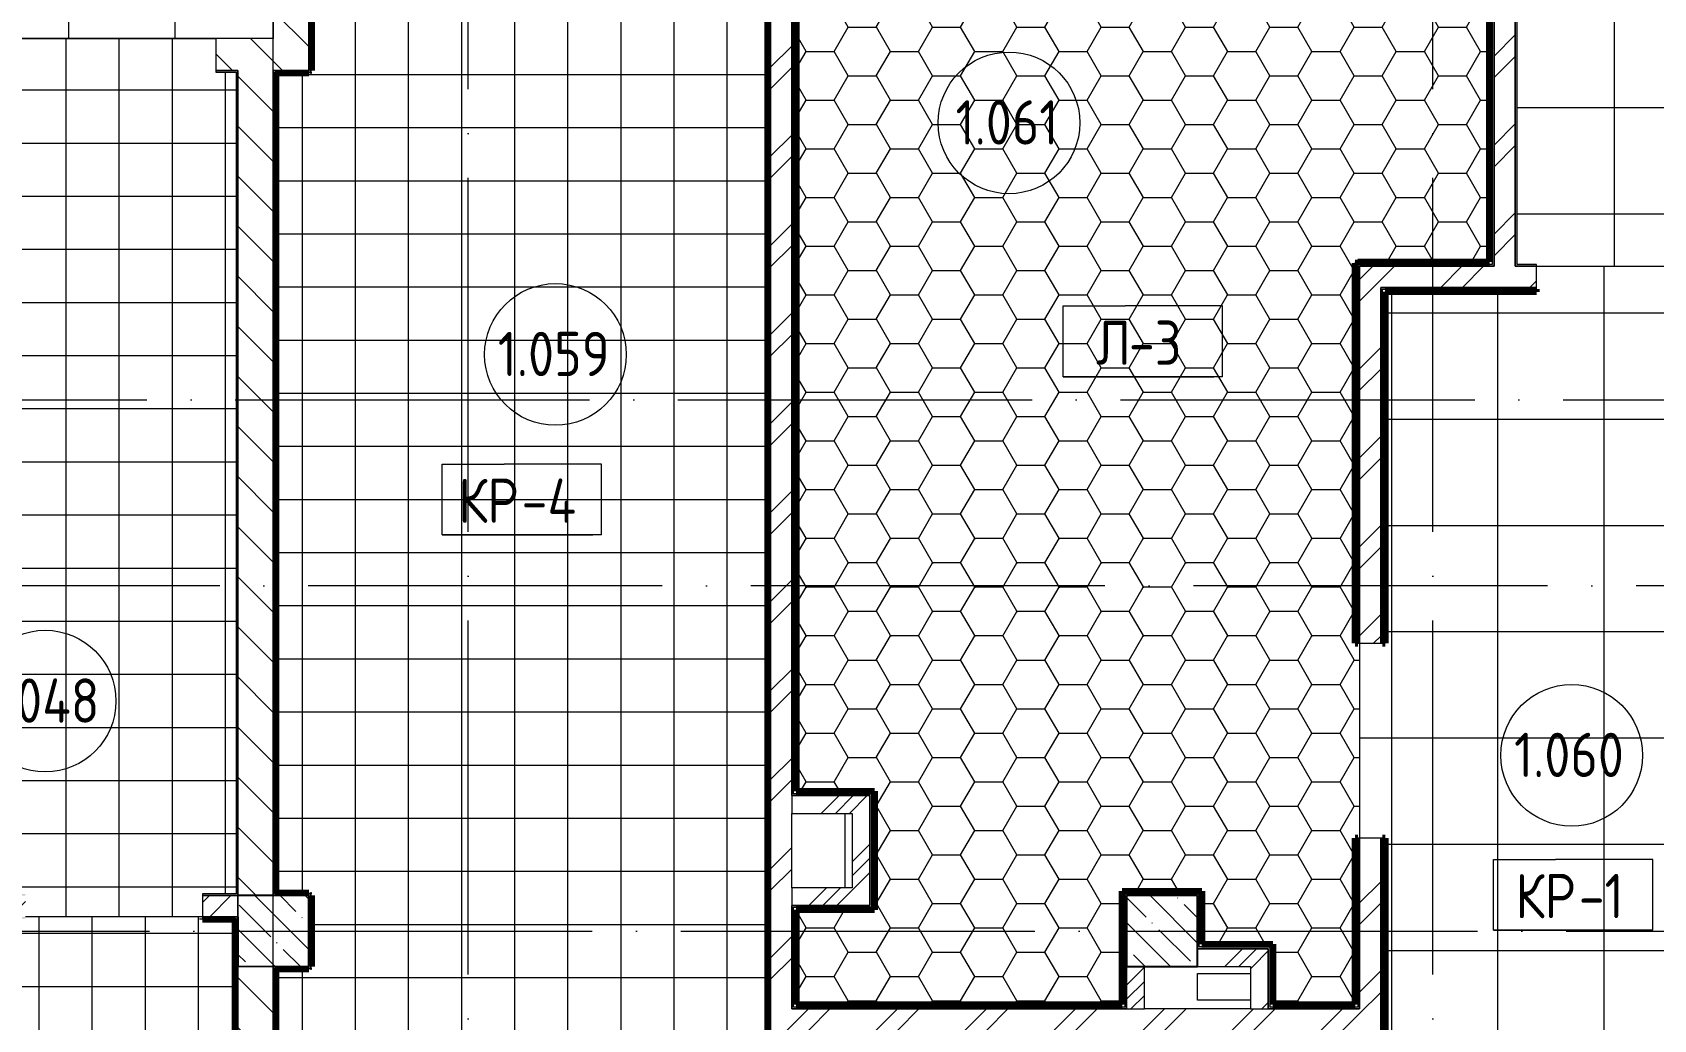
# Model space of a CAD drawing. Header units: millimetres. Extents: x -4370 to 196781, y -4577 to 61202.
# Drawn here: x 122789 to 131946, y 51175 to 56750 of the extents above; entities that cross this region are included whole.
import ezdxf

# ---------------------------------------------------------------- set-up
doc = ezdxf.new("R2010")
doc.units = ezdxf.units.MM
doc.linetypes.add('ADSK_Линия сетки', pattern=[2500, 2000, -250, 0, -250])
for name, color, linetype, lineweight in [('A-AREA-____-IDEN', 2, 'Continuous', 20), ('A-FLOR-____-IDEN', 11, 'Continuous', 20), ('A-FLOR-____-OTLN', 192, 'Continuous', 9), ('A-FLOR-____-PATT', 8, 'Continuous', 9), ('A-WALL-____-MCUT', 113, 'Continuous', 9), ('A-WALL-____-PATT', 111, 'Continuous', 9), ('A-WALL-FNSH-MCUT', 113, 'Continuous', 9), ('I-WALL-____-OTLN', 2, 'Continuous', 9), ('S-COLS-____-MCUT', 52, 'Continuous', 9), ('S-COLS-____-OTLN', 52, 'Continuous', 9), ('S-GRID-____-OTLN', 1, 'Continuous', 9)]:
    doc.layers.add(name, color=color, linetype=linetype, lineweight=lineweight)
doc.styles.add('GOST Common_1', font='GOST_Common.ttf', dxfattribs={"width": 0.9, "height": 250})
pattern_1 = [(135, (0, 0), (-141.42136, -141.42136), [])]
pattern_2 = [(45, (0, 0), (-251.4472, 251.4472), []), (45, (0, 381), (-251.4472, 251.4472), [])]
pattern_3 = [(45, (0, 0), (-224.5064, 224.5064), []), (45, (79.38, 0), (0, 449.0128), []), (45, (-79.38, 0), (0, 449.0128), [])]

# ---------------------------------------------------------------- blocks, each defined once
blk = doc.blocks.new('BSC_Колонна _Прямоугольная - 400x400-V35-О_АИ_ПП_0_000_Целиком')
at = {"layer": 'S-COLS-____-OTLN', "lineweight": 5}
h = blk.add_hatch(dxfattribs=at)
h.set_pattern_fill('FP_63', color=256, style=0, pattern_type=2)
h.set_pattern_definition([(135, (-129169.98, -51675), (-142.56192, -142.56192), []), (135, (-129027.42, -51675), (-142.56192, -142.56192), [252.016, -50.403, 3.353, -47.05])])
h.paths.add_polyline_path([(-200, -200), (200, -200), (200, 200), (-200, 200)])
at = {"layer": 'S-COLS-____-MCUT', "color": 130, "lineweight": 25}
for p, q in [((200, 200), (-200, 200)), ((-200, 200), (-200, -200)), ((200, -200), (200, 200)), ((-200, -200), (200, -200))]:
    blk.add_line(p, q, dxfattribs=at)
blk = doc.blocks.new('0083_СОШ675_АР_R22_rvt-1-О_АИ_ПП_0_000_Целиком')
at = {"layer": 'A-WALL-____-PATT', "lineweight": 5}
h = blk.add_hatch(dxfattribs=at)
h.set_pattern_fill('FP_7', color=10, style=0, pattern_type=2)
h.set_pattern_definition(pattern_2)
h.paths.add_polyline_path([(127078.4, 49250), (127078.4, 58375), (126958.4, 58375), (126958.4, 49250)])
h = blk.add_hatch(dxfattribs=at)
h.set_pattern_fill('FP_7', color=10, style=0, pattern_type=2)
h.set_pattern_definition(pattern_2)
h.paths.add_polyline_path([(131165, 55430), (131165, 58375), (131045, 58375), (131045, 55430), (131152.9, 55430)])
h = blk.add_hatch(dxfattribs=at)
h.set_pattern_fill('FP_4', color=10, style=0, pattern_type=2)
h.set_pattern_definition(pattern_1)
h.paths.add_polyline_path([(124350, 56535), (124350, 58175), (124150, 58175), (124150, 56535)])
h = blk.add_hatch(dxfattribs=at)
h.set_pattern_fill('FP_4', color=10, style=0, pattern_type=2)
h.set_pattern_definition(pattern_1)
h.paths.add_polyline_path([(123825, 56535), (124150, 56535), (124150, 56715), (123825, 56715)])
h.paths.add_polyline_path([(122200.1, 56535), (122725, 56535), (122725, 56715), (122200.1, 56715)])
h = blk.add_hatch(dxfattribs=at)
h.set_pattern_fill('FP_4', color=10, style=0, pattern_type=2)
h.set_pattern_definition(pattern_1)
h.paths.add_polyline_path([(123950, 51875), (124150, 51875), (124150, 56535), (123950, 56535), (123950, 52489.7)])
h = blk.add_hatch(dxfattribs=at)
h.set_pattern_fill('FP_7', color=10, style=0, pattern_type=2)
h.set_pattern_definition(pattern_2)
h.paths.add_polyline_path([(130285, 49250), (130405, 49250), (130405, 52200), (130285, 52200), (130285, 50179.7)])
h.paths.add_polyline_path([(130405, 53300), (130405, 55430), (130285, 55430), (130285, 53300)])
h = blk.add_hatch(dxfattribs=at)
h.set_pattern_fill('FP_7', color=10, style=0, pattern_type=2)
h.set_pattern_definition(pattern_2)
h.paths.add_polyline_path([(136110, 55310), (136500, 55310), (136500, 55430), (132385, 55430), (132385, 55310), (136107, 55310)])
h.paths.add_polyline_path([(131152.9, 55310), (131285, 55310), (131285, 55430), (130405, 55430), (130405, 55310)])
h = blk.add_hatch(dxfattribs=at)
h.set_pattern_fill('FP_8', color=10, style=0, pattern_type=2)
h.set_pattern_definition(pattern_3)
h.paths.add_polyline_path([(127520, 52339.7), (127520, 52439.7), (127078.4, 52439.7), (127078.4, 52339.7), (127427.2, 52339.7)])
h = blk.add_hatch(dxfattribs=at)
h.set_pattern_fill('FP_8', color=10, style=0, pattern_type=2)
h.set_pattern_definition(pattern_3)
h.paths.add_polyline_path([(127427.2, 51819.7), (127520, 51819.7), (127520, 52339.7), (127420, 52339.7), (127420, 51819.7)])
h = blk.add_hatch(dxfattribs=at)
h.set_pattern_fill('FP_8', color=10, style=0, pattern_type=2)
h.set_pattern_definition(pattern_3)
h.paths.add_polyline_path([(127420, 51819.7), (127420, 51919.7), (127078.4, 51919.7), (127078.4, 51819.7)])
h = blk.add_hatch(dxfattribs=at)
h.set_pattern_fill('FP_7', color=10, style=0, pattern_type=2)
h.set_pattern_definition(pattern_2)
h.paths.add_polyline_path([(123950, 51755), (123950, 51875), (123750, 51875), (123750, 51755)])
h.paths.add_polyline_path([(122750, 51755), (122750, 51875), (119440, 51875), (119440, 51755), (121217.7, 51755)])
h.paths.add_polyline_path([(115906.9, 51755), (115906.9, 51875), (115745, 51875), (115745, 51755)])
h.paths.add_polyline_path([(118000, 51755), (118440, 51755), (118440, 51875), (118000, 51875)])
h.paths.add_polyline_path([(117006.9, 51755), (117600, 51755), (117600, 51875), (117006.9, 51875)])
h = blk.add_hatch(dxfattribs=at)
h.set_pattern_fill('FP_8', color=10, style=0, pattern_type=2)
h.set_pattern_definition(pattern_3)
h.paths.add_polyline_path([(129370, 51475), (129770, 51475), (129770, 51575), (129370, 51575)])
h = blk.add_hatch(dxfattribs=at)
h.set_pattern_fill('FP_4', color=10, style=0, pattern_type=2)
h.set_pattern_definition(pattern_1)
h.paths.add_polyline_path([(124150, 49250), (124150, 51475), (123950, 51475), (123950, 49250)])
h = blk.add_hatch(dxfattribs=at)
h.set_pattern_fill('FP_8', color=10, style=0, pattern_type=2)
h.set_pattern_definition(pattern_3)
h.paths.add_polyline_path([(129070, 51235), (129070, 51475), (128970, 51475), (128970, 51235)])
h = blk.add_hatch(dxfattribs=at)
h.set_pattern_fill('FP_8', color=10, style=0, pattern_type=2)
h.set_pattern_definition(pattern_3)
h.paths.add_polyline_path([(129770, 51235), (129770, 51475), (129670, 51475), (129670, 51235)])
h = blk.add_hatch(dxfattribs=at)
h.set_pattern_fill('FP_7', color=10, style=0, pattern_type=2)
h.set_pattern_definition(pattern_2)
h.paths.add_polyline_path([(129911, 51115), (130285, 51115), (130285, 51235), (127078.4, 51235), (127078.4, 51115), (128669.1, 51115)])
at = {"layer": 'S-COLS-____-OTLN', "lineweight": 5}
h = blk.add_hatch(dxfattribs=at)
h.set_pattern_fill('FP_3', color=256, style=0, pattern_type=2)
h.set_pattern_definition([(135, (0, 0), (-142.5612, -142.5612), []), (135, (142.56, 0), (-142.5612, -142.5612), [252.016, -50.403, 3.353, -47.05])])
h.paths.add_polyline_path([(123950, 51475), (124350, 51475), (124350, 51875), (123950, 51875), (123950, 51755)])
at = {"layer": 'A-FLOR-____-OTLN', "color": 90}
for p, q in [((127378.4, 52339.7), (127378.4, 51919.7)), ((129370, 51285), (129370, 51435)), ((129370, 51435), (129670, 51435)), ((129670, 51285), (129370, 51285))]:
    blk.add_line(p, q, dxfattribs=at)
at = {"layer": 'A-WALL-____-MCUT', "color": 50, "lineweight": 13}
for p, q in [((126958.4, 58375), (126958.4, 49250)), ((127078.4, 52439.7), (127078.4, 58375)), ((131045, 58375), (131045, 55430)), ((131165, 55430), (131165, 58375)), ((124150, 58175), (124150, 56715)), ((124350, 56535), (124350, 58175)), ((124150, 56715), (123825, 56715)), ((123825, 56715), (123825, 56535)), ((123825, 56535), (123950, 56535)), ((123950, 56535), (123950, 51875)), ((124150, 56535), (124350, 56535)), ((124150, 51875), (124150, 56535)), ((130405, 55430), (130285, 55430)), ((130285, 55430), (130285, 53300)), ((131045, 55430), (130405, 55430)), ((131285, 55430), (131165, 55430)), ((131285, 55310), (131285, 55430)), ((130405, 55310), (131285, 55310)), ((130405, 53300), (130405, 55310)), ((130285, 53300), (130405, 53300)), ((127520, 52439.7), (127078.4, 52439.7)), ((127520, 52339.7), (127520, 52439.7)), ((127078.4, 51919.7), (127078.4, 52339.7)), ((127078.4, 52339.7), (127420, 52339.7)), ((127420, 52339.7), (127420, 51919.7)), ((127520, 51819.7), (127520, 52339.7)), ((130405, 52200), (130285, 52200)), ((130285, 52200), (130285, 51235)), ((130405, 49250), (130405, 52200)), ((127420, 51919.7), (127078.4, 51919.7)), ((123950, 51875), (123750, 51875)), ((123750, 51875), (123750, 51755)), ((123950, 51875), (124150, 51875)), ((123750, 51755), (123950, 51755)), ((127078.4, 51235), (127078.4, 51819.7)), ((127078.4, 51819.7), (127420, 51819.7)), ((127420, 51819.7), (127520, 51819.7)), ((129770, 51575), (129370, 51575)), ((129770, 51475), (129770, 51575)), ((123950, 51475), (123950, 49250)), ((124150, 49250), (124150, 51475)), ((128970, 51475), (128970, 51235)), ((129070, 51235), (129070, 51475)), ((129370, 51475), (129670, 51475)), ((129670, 51475), (129670, 51235)), ((129770, 51235), (129770, 51475)), ((128970, 51235), (127078.4, 51235)), ((129670, 51235), (129070, 51235)), ((130285, 51235), (129770, 51235))]:
    blk.add_line(p, q, dxfattribs=at)
at = {"layer": 'A-WALL-____-MCUT', "color": 10, "lineweight": 5}
for p, q in [((127078.4, 52439.7), (127078.4, 52339.7)), ((127078.4, 51919.7), (127078.4, 51819.7)), ((123950, 51755), (123950, 51875)), ((124150, 51475), (123950, 51475)), ((128970, 51235), (129070, 51235)), ((129670, 51235), (129770, 51235))]:
    blk.add_line(p, q, dxfattribs=at)
at = {"layer": 'S-COLS-____-MCUT', "color": 130, "lineweight": 25}
for p, q in [((124350, 51875), (123950, 51875)), ((124350, 51475), (124350, 51875)), ((123950, 51755), (123950, 51475)), ((124150, 51475), (124350, 51475))]:
    blk.add_line(p, q, dxfattribs=at)
at = {"layer": 'S-COLS-____-OTLN', "color": 90}
for p, q in [((123950, 51875), (123950, 51755)), ((123950, 51475), (124150, 51475))]:
    blk.add_line(p, q, dxfattribs=at)
at = {"layer": 'S-COLS-____-OTLN', "color": 90, "lineweight": 9}
blk.add_blockref('BSC_Колонна _Прямоугольная - 400x400-V35-О_АИ_ПП_0_000_Целиком', (129170, 51675), dxfattribs=at)
blk = doc.blocks.new('ADSK_Марка_Перекрытие - Типоразмер_ADSK_Марка-158127-О_АИ_ПП_0_000_Целиком')
at = {"layer": 'A-FLOR-____-IDEN'}
for p, q in [((-4.5, 4), (-1, 4)), ((-4.5, 0), (-4.5, 4)), ((4.5, 4), (-1, 4)), ((4.5, 0), (4.5, 4)), ((4.5, 0), (-4.5, 0)), ((-4.5, 0), (4, 0))]:
    blk.add_line(p, q, dxfattribs=at)
blk = doc.blocks.new('ADSK_Марка_Помещение_ОдноЗначение - Номер-159740-О_АИ_ПП_0_000_Целиком')
at = {"layer": 'A-AREA-____-IDEN'}
blk.add_circle((0, 0), 4, dxfattribs=at)

msp = doc.modelspace()

# ---------------------------------------------------------------- hatches: boundary and pattern name
at = {"layer": 'A-FLOR-____-PATT'}
h = msp.add_hatch(dxfattribs=at)
h.set_pattern_fill('FP_192', color=256, style=0, pattern_type=2)
h.set_pattern_definition([(90, (122995, 57524.94), (-600, 4e-14), []), (180, (122995, 57524.94), (-7e-14, -600), [])])
h.paths.add_polyline_path([(123824.999505, 56714.940333), (123824.999505, 56715), (124149.999505, 56715), (124149.999505, 58174.939747), (123949.978078, 58174.999414), (123949.978078, 58574.940333), (122765.021922, 58574.940333), (122765.021922, 58374.940333), (122215.021426, 58374.940333), (122215.041195, 56715), (123701.532826, 56714.940333)])
h.paths.add_polyline_path([(122269.999505, 56785), (122269.999505, 58305), (122750, 58305), (122750, 58295), (122279.999505, 58295), (122279.999505, 56795), (122724.999505, 56795), (122724.999505, 56785), (122279.999505, 56785)])
h.paths.add_polyline_path([(124069.999505, 56785), (123824.999505, 56785), (123824.999505, 56795), (124069.999505, 56795), (124069.999505, 58094.999414), (123869.999505, 58094.999414), (123869.999505, 58240), (123879.999505, 58240), (123879.999505, 58109.999414), (123884.999505, 58109.999414), (123884.999505, 58104.999414), (124079.999505, 58104.999414), (124079.999505, 56785), (124072.221727, 56785)])
h = msp.add_hatch(dxfattribs=at)
h.set_pattern_fill('FP_150', color=256, style=0, pattern_type=2)
h.set_pattern_definition([(0, (125514.22, 53812.5), (0, 300), []), (90, (125514.22, 53812.5), (-300, 2e-14), [])])
h.paths.add_polyline_path([(126185.328886, 49265.001172), (126943.433, 49265.095722), (126943.433, 58360.000586), (126350, 58360.000586), (126350, 58575), (125150, 58575), (125150, 58360.000586), (124364.978078, 58360.000586), (124364.978078, 56535.000586), (124359.978078, 56535.000586), (124359.978078, 56525.000586), (124349.978078, 56525.000586), (124349.978078, 56520.000586), (124164.999505, 56520.000586), (124164.999505, 51890), (124349.978078, 51890), (124349.978078, 51885), (124359.978078, 51885), (124359.978078, 51875), (124364.978078, 51874.999414), (124364.978078, 51474.999414), (124359.978078, 51474.999414), (124359.978078, 51465), (124349.978078, 51465), (124349.978078, 51460), (124164.999505, 51460), (124164.999505, 49265.001172)])
h = msp.add_hatch(dxfattribs=at)
h.set_pattern_fill('FP_243', color=256, style=0, pattern_type=2)
h.set_pattern_definition([(0, (0, 0), (238.125, 137.482), [158.75, -317.5]), (120, (0, 0), (-238.1254, 137.4813), [158.75, -317.5]), (60, (0, 0), (-0.0004, 274.9633), [0, -317.5, 158.75, 0])])
h.paths.add_polyline_path([(127103.433, 51260), (128944.978078, 51260), (128944.978078, 51900), (129394.978078, 51900), (129394.978078, 51600), (129794.978078, 51600), (129794.978078, 51260), (130260, 51260), (130260, 52199.999414), (130285, 52199.999414), (130285, 53299.999414), (130260, 53299.999414), (130260, 55447.500586), (130275, 55447.746961), (130275, 55455.000586), (131020, 55455.000586), (131020, 58350.000586), (129394.978078, 58350.000586), (129394.978078, 58150), (128944.978078, 58150), (128944.978078, 58350.000586), (127103.433, 58350.000586), (127103.433, 52464.722576), (127545.001, 52464.722576), (127545.000414, 51794.722575), (127103.433, 51794.722575), (127103.433, 51268.104314)])
h.paths.add_polyline_path([(130735, 58225), (130735, 58325), (130935, 58325), (130935, 58225)])
h.paths.add_polyline_path([(128710.082471, 58225), (128710.082471, 58325), (128910.082471, 58325), (128910.082471, 58225)])
h = msp.add_hatch(dxfattribs=at)
h.set_pattern_fill('FP_132', color=256, style=0, pattern_type=2)
h.set_pattern_definition([(90, (133525, 56925), (-600, 4e-14), []), (180, (133525, 56925), (7e-14, -600), [])])
h.paths.add_polyline_path([(132385, 55430), (132385, 55440.000586), (136090, 55440.89276), (136090, 58365.000586), (133590, 58365.000586), (133589.15795, 58165), (133169.978078, 58165), (133169.978078, 58365.000586), (131175, 58365.000586), (131175, 55440.000586), (131285, 55440.000586), (131285, 55430.000586)])
h.paths.add_polyline_path([(133579.978078, 58180), (133580, 58180), (133579.978078, 58264.940858)])
h.paths.add_polyline_path([(134890, 58225), (134890, 58325), (135090, 58325), (135090, 58225)])
h = msp.add_hatch(dxfattribs=at)
h.set_pattern_fill('FP_215', color=256, style=0, pattern_type=2)
h.set_pattern_definition([(0, (122980, 51025), (0, 300), []), (90, (122980, 51025), (-300, 2e-14), [])])
h.paths.add_polyline_path([(115442, 53425.000586), (115441.96964, 53545), (114342, 53545), (114342, 53425)])
h.paths.add_polyline_path([(123701.532826, 51755), (123749.999505, 51755.000586), (123749.999505, 51885.000586), (123939.999505, 51885.000586), (123938.889045, 56525.000586), (123824.999505, 56525.000586), (123824.999505, 56715), (122724.999505, 56715), (122724.999505, 56525.000586), (122210.070101, 56525.000586), (122209.998918, 53415.000586), (120609.999504, 53415.000586), (120609.97606, 53545), (119159.999504, 53545), (119159.999504, 53425), (119059.999504, 53425), (119059.999504, 53415.000586), (117875, 53415.000586), (117874.983882, 53545), (116775, 53545), (116775, 53415.000586), (115442, 53415.000586), (115441.994627, 53425.000586), (114342, 53425), (114342, 53415.000586), (113849.978078, 53415.000586), (113849.978078, 51885.000586), (114426.847334, 51885.000586), (114426.847334, 51755), (115526.847334, 51755.000586), (115526.847334, 51885.000586), (116006.861011, 51885.000586), (116006.861011, 51875), (115906.851093, 51874.997635), (115906.861011, 51755.000586), (117006.861011, 51755), (117006.861011, 51885.000586), (118439.978078, 51885.000586), (118439.978078, 51875.000586), (119439.978078, 51875), (119439.978078, 51885.000586), (122749.999505, 51885.000586), (122749.999505, 51755)])
h = msp.add_hatch(dxfattribs=at)
h.set_pattern_fill('FP_222', color=256, style=0, pattern_type=2)
h.set_pattern_definition([(0, (31466.86, 169765.64), (0, 600), []), (90, (31466.86, 169765.64), (-600, 4e-14), [])])
h.paths.add_polyline_path([(130850, 49050.000586), (131950, 49050.001172), (131950, 49275.001172), (132475, 49275.001172), (132475, 52450.002606), (132700, 52450.002606), (132700, 53550.002606), (132475, 53550.002606), (132475, 53923.926331), (132500, 53923.926331), (132500, 53948.926331), (132700, 53948.926331), (132700, 55023.926331), (132475, 55023.926331), (132475, 55285.000586), (132385, 55285.000586), (132384.782848, 55430), (131285, 55430), (131285, 55285.000586), (130430, 55285.000586), (130430, 53299.999414), (130285, 53299.999414), (130285, 52199.999414), (130430, 52199.999414), (130430, 49275.001172), (130850, 49275.001172), (130850, 49250.000586)])
h = msp.add_hatch(dxfattribs=at)
h.set_pattern_fill('FP_209', color=256, style=0, pattern_type=2)
h.set_pattern_definition([(90, (121027.5, 50462.5), (-300, 2e-14), []), (180, (121027.5, 50462.5), (-4e-14, -300), [])])
h.paths.add_polyline_path([(119974.978078, 49265.001172), (123284.999505, 49265.001172), (123284.999505, 49600.000586), (123289.999505, 49600.001172), (123289.999505, 49610.001172), (123299.999505, 49610.001172), (123299.999505, 49615.001172), (123934.999505, 49615.001172), (123934.999505, 51740.000586), (123749.999505, 51740.000586), (123749.999505, 51755), (122749.999505, 51755), (122749.999505, 51740.000586), (119674.978078, 51740.000586), (119674.978078, 50625.000586), (119959.978078, 50625.000586), (119959.978078, 50620.000586), (119969.978078, 50620.000586), (119969.978078, 50610.000586), (119974.978078, 50609.211112), (119974.978078, 50400.000586), (119959.978078, 50400.000586), (119959.978078, 49400.000586), (119974.978078, 49400.000586)])
at = {"layer": 'A-WALL-____-PATT'}
for points in [[(124359.978078, 56525.000586), (124359.978078, 58365.000586), (124349.978078, 58365.000586), (124349.978078, 56525.000586)], [(126948.433, 49260.001172), (126958.433, 49260.001172), (126958.433, 58375.000586), (126948.433, 58375.000586), (126948.433, 50179.661351)], [(127078.433, 52449.722576), (127088.433, 52449.722576), (127088.433, 58365.000586), (127078.433, 58365.000586), (127078.433, 52489.74121)], [(131045, 55430.000586), (131045, 58375.000586), (131035, 58375.000586), (131035, 55430.000586)], [(131165, 55430.000586), (131175, 55430.000586), (131175, 58375.000586), (131165, 58375.000586), (131165, 57109.900929)], [(123949.999505, 51885.000586), (123949.999505, 56525.000586), (123939.999505, 56525.000586), (123939.999505, 51885.000586)], [(124149.999505, 51875), (124159.999505, 51875), (124159.999505, 56535.000586), (124149.999505, 56535.000586), (124149.999505, 52489.74121)], [(124349.978078, 56525.000586), (124349.978078, 56535.000586), (124159.999505, 56535.000586), (124159.999505, 56525.000586)], [(131035, 55430.000586), (131035, 55440.000586), (130285, 55440.000586), (130285, 55430.000586)], [(127520.001, 52439.722576), (127530.001, 52439.722576), (127530.001, 52449.722576), (127078.433, 52449.722576), (127078.433, 52439.722576), (127427.226916, 52439.722576)], [(127530.001, 51809.722575), (127530.001, 52439.722576), (127520.001, 52439.722576), (127520.001, 51809.722575)], [(124349.978078, 51875), (124359.978078, 51875), (124359.978078, 51885), (124159.999505, 51885), (124159.999505, 51875), (124322.481841, 51875)], [(124359.978078, 51465), (124359.978078, 51875), (124349.978078, 51875), (124349.978078, 51465)], [(128959.978078, 51235), (128969.978078, 51235), (128969.978078, 51885), (128959.978078, 51885), (128959.978078, 51245)], [(129369.978078, 51875), (129379.978078, 51875), (129379.978078, 51885), (128969.978078, 51885), (128969.978078, 51875), (129290.073961, 51875)], [(129379.978078, 51575), (129379.978078, 51874.999414), (129369.978099, 51874.999414), (129369.978078, 51575)], [(123949.999505, 49600.001172), (123949.999505, 51755.000586), (123939.999505, 51755.000586), (123939.999505, 49600.001172)], [(127078.433, 51235), (127088.433, 51235), (127088.433, 51819.722575), (127078.433, 51819.722575), (127078.433, 51334.70128)], [(127088.433, 51809.722575), (127520.001, 51809.722575), (127520.001, 51819.722575), (127088.433, 51819.722575)], [(129769.978078, 51575), (129769.978078, 51585), (129379.978078, 51585), (129379.978078, 51575)], [(129769.978078, 51245), (129779.978078, 51245), (129779.978078, 51585), (129769.978078, 51585), (129769.978078, 51334.70128)], [(124149.999505, 49250.001172), (124159.999505, 49250.001172), (124159.999505, 51475), (124149.999505, 51475), (124149.999505, 50179.661351)], [(124159.999505, 51465), (124349.978078, 51465), (124349.978078, 51475), (124159.999505, 51475)], [(127427.226916, 51235), (128959.978078, 51235), (128959.978078, 51245), (127088.433, 51245), (127088.433, 51235)], [(129769.978078, 51235), (130285, 51235), (130285, 51245), (129769.978078, 51245)]]:
    msp.add_hatch(color=7, dxfattribs=at).paths.add_polyline_path(points)
h = msp.add_hatch(color=7, dxfattribs=at)
h.paths.add_polyline_path([(123939.999505, 56525.000586), (123949.999505, 56525.000586), (123949.999505, 56535.000586), (123824.999505, 56535.000586), (123824.999505, 56525.000586)])
h.paths.add_polyline_path([(122724.999505, 56525.000586), (122724.999505, 56535.000586), (122210.070101, 56535.000586), (122210.070101, 56525.000586), (122459.634796, 56525.000586)])
h = msp.add_hatch(color=7, dxfattribs=at)
h.paths.add_polyline_path([(130285, 51245), (130285, 52199.999414), (130275, 52199.999414), (130275, 51245)])
h.paths.add_polyline_path([(130275, 53299.999414), (130285, 53299.999414), (130285, 55440.000586), (130275, 55440.000586), (130275, 54799.821069)])
h = msp.add_hatch(color=7, dxfattribs=at)
h.paths.add_polyline_path([(136100, 55430.000586), (136100, 55440.000586), (132385, 55440.000586), (132385, 55430.000586), (133636.717067, 55430.000586)])
h.paths.add_polyline_path([(131175, 55430.000586), (131285, 55430.000586), (131285, 55440.000586), (131175, 55440.000586)])
h = msp.add_hatch(color=7, dxfattribs=at)
h.paths.add_polyline_path([(130405, 49250.001172), (130415, 49250.001172), (130415, 52199.999414), (130405, 52199.999414), (130405, 50179.661351)])
h.paths.add_polyline_path([(130415, 53299.999414), (130415, 55310.000586), (130405, 55310.000586), (130405, 53299.999414)])
h = msp.add_hatch(color=7, dxfattribs=at)
h.paths.add_polyline_path([(132490, 55300.000586), (132500, 55300.000586), (132500, 55310.000586), (132385, 55310.000586), (132385, 55300.000586), (132394.819037, 55300.000586)])
h.paths.add_polyline_path([(131152.921007, 55300.000586), (131285, 55300.000586), (131285, 55310.000586), (130415, 55310.000586), (130415, 55300.000586)])
h = msp.add_hatch(color=7, dxfattribs=at)
h.paths.add_polyline_path([(122749.999505, 51875.000586), (122749.999505, 51885.000586), (119439.978078, 51885.000586), (119439.978078, 51875.000586), (121217.736766, 51875.000586)])
h.paths.add_polyline_path([(123749.999505, 51875.000586), (123949.999505, 51875.000586), (123949.999505, 51885.000586), (123749.999505, 51885.000586)])
h.paths.add_polyline_path([(118439.978078, 51875.000586), (118439.978078, 51885.000586), (117006.861011, 51885.000586), (117006.861011, 51875.000586), (117492.042675, 51875.000586)])
h.paths.add_polyline_path([(116006.861011, 51875.000586), (116006.861011, 51885.000586), (115526.847334, 51885.000586), (115526.847334, 51875.000586)])
h.paths.add_polyline_path([(113799.978078, 51875.000586), (114426.847334, 51875.000586), (114426.847334, 51885.000586), (113799.978078, 51885.000586)])
h = msp.add_hatch(color=7, dxfattribs=at)
h.paths.add_polyline_path([(123749.999505, 51745.000586), (123939.999505, 51745.000586), (123939.999505, 51755.000586), (123749.999505, 51755.000586)])
h.paths.add_polyline_path([(119669.978078, 51745.000586), (122749.999505, 51745.000586), (122749.999505, 51755.000586), (119669.978078, 51755.000586)])

# ---------------------------------------------------------------- linework, layer by layer
at = {"layer": 'A-FLOR-____-OTLN'}
for p, q in [((123824.999505, 56715), (122724.999505, 56715)), ((122724.999505, 56714.940333), (123825.04094, 56714.940333)), ((131285, 55430), (132385, 55430)), ((130285, 53299.999414), (130285, 52199.999414)), ((123749.999505, 51755), (122749.999505, 51755))]:
    msp.add_line(p, q, dxfattribs=at)
at = {"layer": 'A-WALL-____-MCUT', "color": 7}
for p, q in [((124349.978078, 58375.000586), (124349.978078, 56535.000586)), ((124359.978078, 56525.000586), (124359.978078, 58365.000586)), ((126948.433, 58365.000586), (126948.433, 49260.001172)), ((126958.433, 49250.001172), (126958.433, 58375.000586)), ((127078.433, 58375.000586), (127078.433, 52439.722576)), ((127088.433, 52449.722576), (127088.433, 58365.000586)), ((131035, 58365.000586), (131035, 55440.000586)), ((131045, 55430.000586), (131045, 58375.000586)), ((123949.999505, 56535.000586), (123824.999505, 56535.000586)), ((123824.999505, 56535.000586), (123824.999505, 56525.000586)), ((123824.999505, 56525.000586), (123939.999505, 56525.000586)), ((123939.999505, 56525.000586), (123939.999505, 51885.000586)), ((123949.999505, 51875.000586), (123949.999505, 56535.000586)), ((124149.999505, 56535.000586), (124149.999505, 51875)), ((124349.978078, 56535.000586), (124149.999505, 56535.000586)), ((124159.999505, 51885), (124159.999505, 56525.000586)), ((124159.999505, 56525.000586), (124359.978078, 56525.000586)), ((130275, 55440.000586), (130275, 53299.999414)), ((131035, 55440.000586), (130275, 55440.000586)), ((130285, 53299.999414), (130285, 55430.000586)), ((130285, 55430.000586), (131045, 55430.000586)), ((130405, 55310.000586), (130405, 53299.999414)), ((131285, 55310.000586), (130405, 55310.000586)), ((131285, 55300.000586), (131285, 55310.000586)), ((130415, 53299.999414), (130415, 55300.000586)), ((130415, 55300.000586), (131285, 55300.000586)), ((130275, 53299.999414), (130285, 53299.999414)), ((130405, 53299.999414), (130415, 53299.999414)), ((127078.433, 52439.722576), (127520.001, 52439.722576)), ((127530.001, 52449.722576), (127088.433, 52449.722576)), ((127520.001, 52439.722576), (127520.001, 51819.722575)), ((127530.001, 51809.722575), (127530.001, 52449.722576)), ((130275, 52199.999414), (130275, 51245)), ((130285, 52199.999414), (130275, 52199.999414)), ((130285, 51235), (130285, 52199.999414)), ((130415, 52199.999414), (130405, 52199.999414)), ((130405, 52199.999414), (130405, 49250.001172)), ((130415, 49260.001172), (130415, 52199.999414)), ((123939.999505, 51885.000586), (123749.999505, 51885.000586)), ((123749.999505, 51885.000586), (123749.999505, 51875.000586)), ((123749.999505, 51875.000586), (123949.999505, 51875.000586)), ((124149.999505, 51875), (124349.978078, 51875)), ((124359.978078, 51885), (124159.999505, 51885)), ((124349.978078, 51875), (124349.978078, 51475)), ((124359.978078, 51465), (124359.978078, 51885)), ((128959.978078, 51885), (128959.978078, 51245)), ((129379.978078, 51885), (128959.978078, 51885)), ((129379.978078, 51585), (129379.978078, 51885)), ((123949.999505, 51755.000586), (123749.999505, 51755.000586)), ((123749.999505, 51755.000586), (123749.999505, 51745.000586)), ((123749.999505, 51745.000586), (123939.999505, 51745.000586)), ((123939.999505, 51745.000586), (123939.999505, 49610.001172)), ((123949.999505, 49600.001172), (123949.999505, 51755.000586)), ((127078.433, 51819.722575), (127078.433, 51235)), ((127520.001, 51819.722575), (127078.433, 51819.722575)), ((127088.433, 51245), (127088.433, 51809.722575)), ((127088.433, 51809.722575), (127530.001, 51809.722575)), ((129369.978078, 51575), (129769.978078, 51575)), ((129779.978078, 51585), (129379.978078, 51585)), ((129769.978078, 51575), (129769.978078, 51235)), ((129779.978078, 51245), (129779.978078, 51585)), ((124149.999505, 51475), (124149.999505, 49250.001172)), ((124349.978078, 51475), (124149.999505, 51475)), ((124159.999505, 49260.001172), (124159.999505, 51465)), ((124159.999505, 51465), (124359.978078, 51465)), ((128969.978078, 51235), (128969.978078, 51474.999414)), ((127078.433, 51235), (128969.978078, 51235)), ((128959.978078, 51245), (127088.433, 51245)), ((129769.978078, 51235), (130285, 51235)), ((130275, 51245), (129779.978078, 51245))]:
    msp.add_line(p, q, dxfattribs=at)
at = {"layer": 'A-WALL-FNSH-MCUT', "color": 7}
for p, q in [((131165, 58375.000586), (131165, 55430.000586)), ((131175, 55440.000586), (131175, 58365.000586)), ((131165, 55430.000586), (131285, 55430.000586)), ((131285, 55440.000586), (131175, 55440.000586)), ((131285, 55430.000586), (131285, 55440.000586))]:
    msp.add_line(p, q, dxfattribs=at)
at = {"layer": 'I-WALL-____-OTLN', "color": 94, "lineweight": 90}
for p, q in [((124364.978078, 58365.063875), (124364.978078, 56535.000586)), ((126943.433, 49259.983241), (126943.433, 58365.000586)), ((124349.978078, 56520.000586), (124159.999505, 56520.000586)), ((124164.999505, 56525.000586), (124164.999505, 51885)), ((124349.978078, 56520.000586), (124349.978078, 56525.000586)), ((124359.978078, 56535.000586), (124364.978078, 56535.000586)), ((124159.988752, 51890), (124349.978078, 51890)), ((124349.978078, 51885), (124349.978078, 51890)), ((124364.978078, 51875), (124359.978078, 51875)), ((124364.978078, 51875), (124364.978078, 51475)), ((123749.999505, 51745.000586), (123749.999505, 51740.000586)), ((123934.999505, 51740.000586), (123749.999505, 51740.000586)), ((123934.999505, 49615.001172), (123934.999505, 51740.000586)), ((124164.999505, 51465), (124164.999505, 49260.001172)), ((124349.978078, 51460), (124349.978078, 51465)), ((124359.978078, 51475), (124364.978078, 51475)), ((124349.978078, 51460), (124159.999505, 51460))]:
    msp.add_line(p, q, dxfattribs=at)
at = {"layer": 'I-WALL-____-OTLN', "color": 230, "lineweight": 90}
for p, q in [((127103.433, 58350.000586), (127103.433, 52464.722576)), ((131020, 55455.000586), (131020, 58350.000586)), ((130260, 53299.999414), (130260, 55447.500586)), ((130275, 55447.500586), (130260, 55447.500586)), ((130275, 55455.000586), (131020, 55455.000586)), ((130275, 55455.000586), (130275, 55447.500586)), ((130260, 53299.999414), (130275, 53299.999414)), ((127103.433, 52464.722576), (127545.001, 52464.722576)), ((127545.001, 52464.722576), (127545.001, 51794.722575)), ((130260, 51260), (130260, 52199.999414)), ((130275, 52199.999414), (130260, 52199.999414)), ((128944.978078, 51260), (128944.978078, 51900)), ((128944.978078, 51900), (129394.978078, 51900)), ((129394.978078, 51900), (129394.978078, 51600)), ((127103.433, 51794.722575), (127103.433, 51260)), ((127545.001, 51794.722575), (127103.433, 51794.722575)), ((129394.978078, 51600), (129794.978078, 51600)), ((129794.978078, 51600), (129794.978078, 51260)), ((127103.433, 51260), (128944.978078, 51260)), ((129794.978078, 51260), (130260, 51260))]:
    msp.add_line(p, q, dxfattribs=at)
at = {"layer": 'I-WALL-____-OTLN', "color": 20, "lineweight": 90}
for p, q in [((130430, 55285.000586), (130430, 53299.999414)), ((131285, 55285.000586), (130430, 55285.000586)), ((131285, 55285.000586), (131285, 55300.000586)), ((130415, 53299.999414), (130430, 53299.999414)), ((130430, 52199.999414), (130415, 52199.999414)), ((130430, 52199.999414), (130430, 49275.001172))]:
    msp.add_line(p, q, dxfattribs=at)
at = {"layer": 'S-GRID-____-OTLN', "linetype": 'ADSK_Линия сетки'}
for p, q in [((124150.000505, -3572.657751), (124150.000505, 61202.00513)), ((125250.001, -3572.657751), (125250.001, 61202.00513)), ((130700.001, -3572.657751), (130700.001, 61202.00513)), ((-3569.551216, 54675.000586), (156348.554077, 54675.000586)), ((156348.554077, 53625.11992), (76917.364355, 53625.11992)), ((-3553.763124, 51675.000586), (156348.554077, 51675.000586))]:
    msp.add_line(p, q, dxfattribs=at)

# ---------------------------------------------------------------- block references
at = {"lineweight": 5}
msp.add_blockref('0083_СОШ675_АР_R22_rvt-1-О_АИ_ПП_0_000_Целиком', (0, 0), dxfattribs=at)
at = {"layer": 'A-AREA-____-IDEN', "xscale": 99.99999999999993, "yscale": 99.99999999999993, "zscale": 99.99999999999993}
for p in [(128305.244672, 56238.933876), (125743.507401, 54931.420125), (122861.413338, 52973.794155), (131483.696471, 52667.17804)]:
    msp.add_blockref('ADSK_Марка_Помещение_ОдноЗначение - Номер-159740-О_АИ_ПП_0_000_Целиком', p, dxfattribs=at)
at = {"layer": 'A-FLOR-____-IDEN', "xscale": 99.99999999999993, "yscale": 99.99999999999993, "zscale": 99.99999999999993}
for p in [(129061.7165, 54804.999707), (125554.216252, 53912.500293), (131492.5, 51679.885194)]:
    msp.add_blockref('ADSK_Марка_Перекрытие - Типоразмер_ADSK_Марка-158127-О_АИ_ПП_0_000_Целиком', p, dxfattribs=at)

# ---------------------------------------------------------------- texts
at = {"layer": 'A-AREA-____-IDEN', "lineweight": 9, "char_height": 250, "attachment_point": 1, "style": 'GOST Common_1'}
for s, insert, width in [('1.061', (128003.737414, 56366.658947), 743.1643125), ('1.059', (125418.150143, 55059.145197), 800.8858125), ('1.048', (122527.056081, 53101.519227), 822.531375), ('1.060', (131158.339213, 52794.903111), 800.8858125)]:
    msp.add_mtext(s, dxfattribs=dict(at, insert=insert, width=width))
at = {"layer": 'A-FLOR-____-IDEN', "lineweight": 9, "char_height": 250, "attachment_point": 1, "style": 'GOST Common_1'}
for s, insert, width in [('\\fGOST Common|b0|i0|c204|p34|;\\W.9;Л', (128798.185654, 55122.837281), 223.6708125), ('-3', (128982.732529, 55122.837281), 389.620125), ('КР', (125195.285407, 54230.337867), 432.91125), ('-4', (125552.472907, 54230.337867), 411.2656875), ('КР', (131166.419154, 51997.722768), 432.91125), ('-1', (131523.606654, 51997.722768), 331.898625)]:
    msp.add_mtext(s, dxfattribs=dict(at, insert=insert, width=width))

doc.saveas('drawing.dxf')
